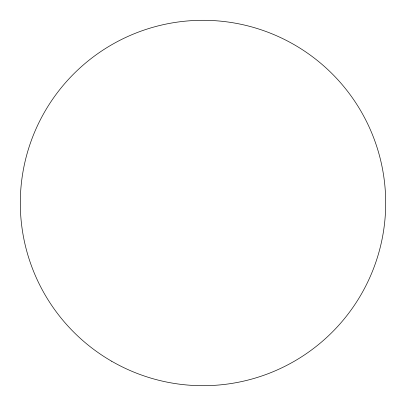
<?xml version="1.0" encoding="UTF-8"?>
<svg xmlns="http://www.w3.org/2000/svg" width="406" height="406" viewBox="0 0 406 406"><rect width="100%" height="100%" fill="white"/><g stroke="black" fill="none" stroke-linecap="round" stroke-linejoin="round"><path stroke-width="0.61" d="M111.65 361.223A182.7 182.7 0 0 0 385.7 203A182.7 182.7 0 0 0 111.65 44.777A182.7 182.7 0 0 0 111.65 361.223"/></g></svg>
